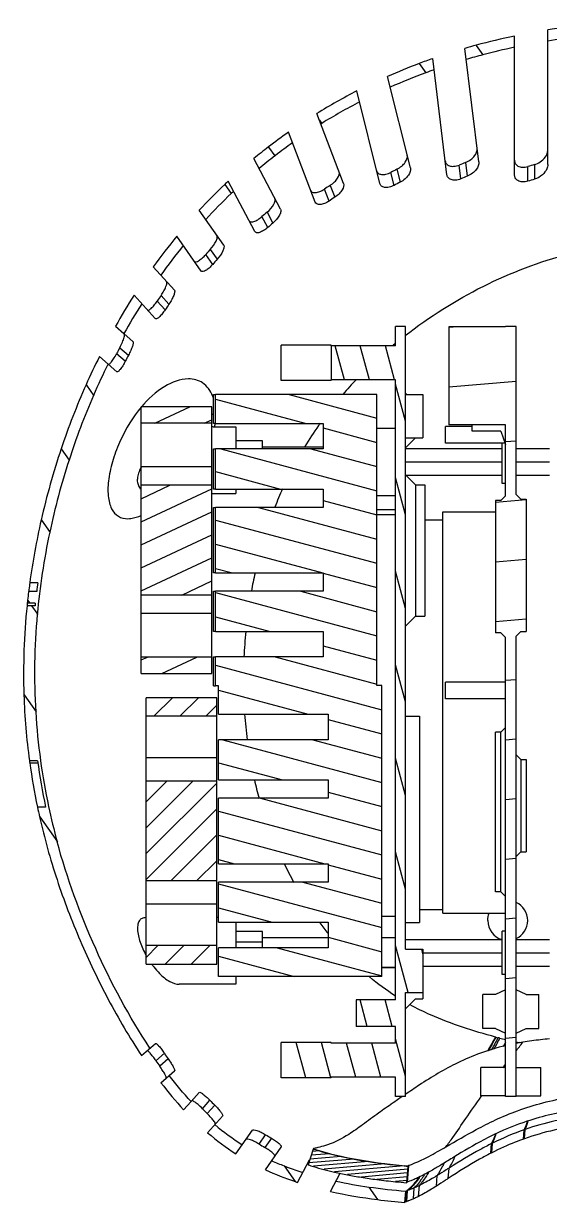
# Model space of a CAD drawing. Header units: millimetres. Extents: x 0 to 841, y 0 to 594.
# Drawn here: x 372 to 411.5, y 282.3 to 370.8 of the extents above; entities that cross this region are included whole.
import ezdxf

# ---------------------------------------------------------------- set-up
doc = ezdxf.new("R2010")
doc.units = ezdxf.units.MM
doc.header["$LTSCALE"] = 46.255
doc.layers.get('0').update_dxf_attribs({"linetype": 'CONTINUOUS'})
for name, color, linetype in [('7_ALL_FEATURES', 7, 'CONTINUOUS'), ('AXIS', 7, 'CONTINUOUS'), ('DCURVE', 7, 'CONTINUOUS')]:
    doc.layers.add(name, color=color, linetype=linetype)

msp = doc.modelspace()

# ---------------------------------------------------------------- linework, layer by layer
at = {"color": 7, "linetype": 'CONTINUOUS'}
for p, q in [((411.377, 360.168), (411.377, 370.27)), ((408.877, 359.419), (408.877, 369.813)), ((403.803, 359.411), (402.734, 368.118)), ((406.203, 360.379), (405.158, 368.89)), ((401.06, 359.916), (399.347, 366.786)), ((398.776, 358.741), (397.043, 365.692)), ((396.048, 358.761), (394.036, 364.002)), ((394.337, 363.218), (394.381, 363.245)), ((394.381, 363.245), (394.401, 363.257)), ((393.912, 357.348), (391.899, 362.594)), ((391.318, 356.829), (389.305, 360.615)), ((390.875, 360.815), (390.934, 360.86)), ((404.849, 359.097), (404.721, 360.136)), ((405.201, 360.329), (405.328, 359.293)), ((410.377, 360.169), (410.377, 359.07)), ((399.839, 358.611), (399.597, 359.582)), ((400.054, 359.816), (400.296, 358.847)), ((409.877, 358.918), (409.877, 360.02)), ((389.383, 355.144), (387.376, 358.918)), ((394.953, 357.428), (394.609, 358.324)), ((395.037, 358.605), (395.38, 357.711)), ((387.043, 354.116), (385.209, 356.736)), ((390.308, 356.599), (390.741, 355.784)), ((390.354, 355.448), (389.92, 356.265)), ((385.35, 352.176), (383.518, 354.793)), ((386.217, 352.681), (385.7, 353.42)), ((386.04, 353.805), (386.556, 353.069)), ((383.339, 350.742), (381.759, 352.498)), ((381.899, 348.605), (380.316, 350.364)), ((382.346, 350.351), (382.935, 349.697)), ((382.647, 349.269), (382.056, 349.926)), ((378.919, 348.032), (379.555, 347.48)), ((399.95, 346.565), (399.95, 348.015)), ((400.7, 348.015), (399.95, 348.015)), ((400.7, 301.28), (400.7, 348.015)), ((403.95, 347.99), (403.95, 340.64)), ((408.2, 347.99), (403.95, 347.99)), ((408.2, 347.99), (408.2, 348.015)), ((409, 348.015), (408.2, 348.015)), ((409, 335.415), (409, 348.015)), ((380.23, 346.893), (379.583, 347.456)), ((379.654, 345.406), (379, 345.975)), ((379.242, 346.427), (379.894, 345.86)), ((395.125, 346.565), (395.125, 344.015)), ((399.95, 346.565), (395.125, 346.565)), ((399.855, 346.684), (399.92, 346.737)), ((377.716, 345.766), (379.029, 344.624)), ((399.95, 344.015), (395.125, 344.015)), ((399.95, 297.48), (399.95, 344.015)), ((386.275, 340.748), (386.275, 342.905)), ((386.42, 340.748), (386.42, 342.905)), ((398.55, 342.905), (386.42, 342.905)), ((398.55, 321.08), (398.55, 342.905)), ((380.85, 340.752), (380.85, 341.98)), ((386.15, 341.98), (380.85, 341.98)), ((386.15, 340.752), (386.15, 341.98)), ((386.15, 340.752), (380.85, 340.752)), ((380.85, 323.23), (380.85, 340.73)), ((386.15, 323.23), (386.15, 340.73)), ((386.42, 340.748), (394.52, 340.748)), ((394.52, 340.748), (394.52, 338.833)), ((408.2, 340.64), (403.95, 340.64)), ((408.2, 335.315), (408.2, 340.64)), ((386.261, 340.48), (387.948, 340.48)), ((387.948, 340.48), (387.948, 338.833)), ((389.95, 339.443), (387.948, 339.443)), ((389.95, 338.833), (389.95, 339.443)), ((400.7, 338.855), (407.95, 338.855)), ((407.95, 336.23), (407.95, 339.265)), ((409, 338.855), (411.5, 338.855)), ((386.275, 335.818), (386.275, 338.833)), ((386.42, 335.818), (386.42, 338.833)), ((394.52, 338.833), (386.42, 338.833)), ((386.15, 337.48), (380.85, 337.48)), ((400.7, 337.855), (407.95, 337.855)), ((409, 337.855), (411.5, 337.855)), ((400.725, 336.855), (407.95, 336.855)), ((408.2, 336.23), (407.95, 336.23)), ((409, 336.855), (411.5, 336.855)), ((386.15, 336.097), (380.85, 336.097)), ((386.15, 335.48), (387.948, 335.48)), ((386.42, 335.818), (394.52, 335.818)), ((387.948, 335.818), (387.948, 335.48)), ((394.52, 335.818), (394.52, 334.443)), ((407.85, 334.965), (408.2, 335.315)), ((409.35, 335.065), (409, 335.415)), ((386.275, 329.518), (386.275, 334.443)), ((386.42, 329.518), (386.42, 334.443)), ((394.52, 334.443), (386.42, 334.443)), ((407.45, 334.965), (407.45, 325.015)), ((407.85, 334.965), (407.45, 334.965)), ((409.35, 335.065), (409.75, 335.065)), ((409.75, 335.065), (409.75, 325.115)), ((386.42, 329.518), (394.52, 329.518)), ((394.52, 329.518), (394.52, 328.143)), ((373.091, 328.791), (372.486, 328.791)), ((372.401, 328.136), (372.392, 328.068)), ((373.005, 328.136), (372.401, 328.136)), ((386.15, 327.863), (380.85, 327.863)), ((386.275, 325.128), (386.275, 328.143)), ((386.42, 325.128), (386.42, 328.143)), ((394.52, 328.143), (386.42, 328.143)), ((372.882, 327.059), (372.279, 327.059)), ((372.301, 327.269), (372.299, 327.248)), ((372.902, 327.248), (372.299, 327.248)), ((386.15, 326.48), (380.85, 326.48)), ((386.42, 325.128), (394.52, 325.128)), ((394.52, 325.128), (394.52, 323.213)), ((407.85, 325.015), (407.45, 325.015)), ((407.85, 325.015), (408.2, 324.665)), ((409.35, 325.115), (409, 324.765)), ((409, 290.23), (409, 324.765)), ((409.35, 325.115), (409.75, 325.115)), ((408.2, 290.23), (408.2, 324.665)), ((380.85, 321.98), (380.85, 323.208)), ((386.15, 323.208), (380.85, 323.208)), ((386.15, 321.98), (386.15, 323.208)), ((386.275, 321.055), (386.275, 323.213)), ((386.42, 321.055), (386.42, 323.213)), ((394.52, 323.213), (386.42, 323.213)), ((380.85, 321.98), (386.15, 321.98)), ((386.652, 321.055), (386.42, 321.055)), ((386.652, 318.923), (386.652, 321.055)), ((398.925, 321.08), (398.55, 321.08)), ((398.925, 299.23), (398.925, 321.08)), ((381.225, 300.155), (381.225, 320.155)), ((386.525, 320.155), (381.225, 320.155)), ((386.525, 300.155), (386.525, 320.155)), ((386.525, 318.761), (381.225, 318.761)), ((386.652, 318.923), (394.895, 318.923)), ((394.895, 318.923), (394.895, 317.008)), ((386.652, 313.993), (386.652, 317.008)), ((394.895, 317.008), (386.652, 317.008)), ((373.067, 315.427), (372.461, 315.427)), ((386.525, 315.655), (381.225, 315.655)), ((386.525, 313.906), (381.225, 313.906)), ((386.652, 313.993), (394.895, 313.993)), ((394.895, 313.993), (394.895, 312.618)), ((386.652, 307.693), (386.652, 312.618)), ((394.895, 312.618), (386.652, 312.618)), ((373.675, 311.952), (373.062, 311.952)), ((386.652, 307.693), (394.895, 307.693)), ((394.895, 307.693), (394.895, 306.318)), ((386.525, 306.404), (381.225, 306.404)), ((386.652, 303.303), (386.652, 306.318)), ((394.895, 306.318), (386.652, 306.318)), ((386.525, 304.655), (381.225, 304.655)), ((381.225, 303.65), (381.168, 303.65)), ((386.65, 303.65), (386.525, 303.65)), ((386.652, 303.303), (394.895, 303.303)), ((389.95, 302.613), (387.948, 302.613)), ((389.95, 301.388), (389.95, 302.613)), ((394.265, 303.263), (394.256, 303.275)), ((394.895, 303.303), (394.895, 301.388)), ((407.95, 299.38), (407.95, 302.63)), ((408.2, 302.63), (407.95, 302.63)), ((389.95, 301.819), (387.948, 301.819)), ((400.7, 302.005), (407.95, 302.005)), ((409, 302.005), (411.5, 302.005)), ((386.525, 301.549), (381.225, 301.549)), ((386.652, 299.23), (386.652, 301.388)), ((394.895, 301.388), (386.652, 301.388)), ((400.7, 301.28), (402, 301.28)), ((402, 301.28), (402, 298.03)), ((402, 301.005), (407.95, 301.005)), ((409, 301.005), (411.5, 301.005)), ((381.225, 300.155), (386.525, 300.155)), ((402, 300.005), (407.95, 300.005)), ((409, 300.005), (411.5, 300.005)), ((398.925, 299.23), (386.652, 299.23)), ((399.95, 299.9), (398.925, 299.9)), ((408.2, 299.38), (407.95, 299.38)), ((387.948, 298.65), (383.711, 298.65)), ((397, 297.48), (397, 295.48)), ((399.95, 297.48), (397, 297.48)), ((400.7, 290.23), (400.7, 298.03)), ((400.7, 298.03), (402, 298.03)), ((399.95, 295.48), (397, 295.48)), ((399.95, 294.23), (399.95, 295.48)), ((407.482, 294.681), (407.45, 294.689)), ((380.878, 293.304), (381.921, 294.211)), ((391.35, 291.63), (391.35, 294.28)), ((395.125, 294.28), (391.35, 294.28)), ((395.125, 294.23), (395.125, 294.28)), ((399.95, 294.23), (395.125, 294.23)), ((408.194, 294.281), (408.037, 293.983)), ((409.274, 294.26), (409.223, 294.272)), ((381.957, 292.917), (382.592, 293.469)), ((382.878, 293.056), (382.245, 292.505)), ((382.336, 291.259), (383.358, 292.148)), ((408.021, 292.391), (408.083, 292.472)), ((408.083, 292.472), (408.188, 292.607)), ((395.125, 291.63), (391.35, 291.63)), ((395.125, 291.63), (395.125, 291.68)), ((399.95, 291.68), (395.125, 291.68)), ((399.95, 290.23), (399.95, 291.68)), ((385.197, 290.527), (384.598, 289.861)), ((400.7, 290.23), (399.95, 290.23)), ((406.387, 290.227), (406.416, 290.267)), ((409, 290.23), (408.2, 290.23)), ((384.036, 289.237), (384.59, 289.853)), ((385.45, 289.313), (386.015, 289.941)), ((386.368, 289.585), (385.803, 288.958)), ((385.838, 287.503), (386.966, 288.755)), ((387.966, 285.929), (389.199, 287.691)), ((409.55, 287.029), (409.613, 287.734)), ((409.617, 287.053), (409.68, 287.758)), ((389.698, 286.66), (390.19, 287.362)), ((390.621, 287.106), (390.129, 286.403)), ((407.099, 285.97), (407.161, 286.696)), ((407.168, 286.005), (407.23, 286.73)), ((390.175, 284.725), (391.362, 286.42)), ((393.759, 286.287), (393.385, 285.094)), ((393.757, 286.3), (393.754, 286.296)), ((392.595, 283.779), (393.497, 285.476)), ((399.15, 285.179), (399.089, 285.186)), ((400.789, 283.754), (400.892, 285)), ((400.918, 285.042), (400.816, 283.797)), ((400.91, 285.035), (400.918, 285.04)), ((395.065, 283.1), (395.794, 284.471)), ((403.013, 283.501), (403.075, 284.299)), ((403.909, 284.081), (403.973, 284.861)), ((400.697, 282.303), (400.764, 283.125)), ((400.722, 283.101), (400.764, 283.125)), ((400.79, 282.347), (400.855, 283.169)), ((401.291, 282.547), (401.352, 283.368)), ((401.677, 282.734), (401.738, 283.551)), ((400.654, 282.279), (400.722, 283.101))]:
    msp.add_line(p, q, dxfattribs=at)
at = {"color": 2, "linetype": 'CONTINUOUS'}
for p, q in [((406.005, 369.117), (406.507, 368.399)), ((401.729, 367.746), (402.218, 367.048)), ((394.226, 363.507), (394.402, 363.256)), ((390.404, 361.488), (390.876, 360.814)), ((387.133, 358.682), (387.611, 357.999)), ((400.7, 347.924), (400.675, 348.015)), ((404.615, 347.99), (403.95, 347.932)), ((396.103, 344.015), (395.419, 346.565)), ((397.984, 344.015), (397.301, 346.565)), ((399.866, 344.015), (399.182, 346.565)), ((376.735, 343.623), (377.298, 342.82)), ((400.7, 340.902), (399.95, 343.701)), ((409, 343.897), (403.95, 343.455)), ((386.42, 342.571), (393.226, 340.748)), ((391.949, 342.905), (398.55, 341.136)), ((381.875, 340.752), (384.508, 341.98)), ((385.582, 340.752), (386.15, 341.017)), ((386.42, 340.756), (386.451, 340.748)), ((394.52, 340.401), (398.55, 339.321)), ((409, 339.419), (408.2, 339.35)), ((374.853, 338.834), (375.453, 337.978)), ((386.822, 338.833), (398.55, 335.69)), ((393.597, 338.833), (398.55, 337.506)), ((386.42, 337.125), (391.299, 335.818)), ((400.7, 333.881), (399.95, 336.68)), ((380.85, 335.088), (383.012, 336.097)), ((380.85, 333.36), (386.15, 335.831)), ((389.655, 334.443), (398.55, 332.059)), ((394.52, 334.955), (398.55, 333.875)), ((409.75, 335.008), (407.45, 334.807)), ((380.85, 331.631), (386.15, 334.102)), ((373.366, 333.48), (374.006, 332.566)), ((386.42, 333.494), (398.55, 330.244)), ((380.85, 329.902), (386.15, 332.374)), ((386.42, 331.678), (394.485, 329.518)), ((380.85, 328.174), (386.15, 330.645)), ((409.75, 330.531), (407.45, 330.33)), ((386.42, 329.863), (387.71, 329.518)), ((394.52, 329.508), (398.55, 328.428)), ((400.7, 326.859), (399.95, 329.658)), ((383.891, 327.863), (386.15, 328.917)), ((372.325, 327.489), (372.494, 327.248)), ((386.42, 328.048), (398.55, 324.798)), ((392.841, 328.143), (398.55, 326.613)), ((372.627, 327.059), (373.079, 326.413)), ((386.42, 326.232), (390.543, 325.128)), ((409.75, 326.054), (407.45, 325.853)), ((394.52, 324.062), (398.55, 322.982)), ((380.85, 322.988), (381.321, 323.208)), ((382.395, 321.98), (385.028, 323.208)), ((390.914, 323.213), (398.55, 321.167)), ((386.42, 322.601), (398.925, 319.251)), ((400.7, 319.838), (399.95, 322.637)), ((386.101, 321.98), (386.15, 322.002)), ((409, 321.511), (408.2, 321.441)), ((372.076, 320.368), (372.968, 319.094)), ((386.652, 320.724), (393.374, 318.923)), ((398.873, 321.08), (398.925, 321.066)), ((381.25, 320.155), (381.225, 320.13)), ((383.196, 320.155), (381.802, 318.761)), ((385.142, 320.155), (383.749, 318.761)), ((386.525, 319.591), (385.695, 318.761)), ((394.895, 318.515), (398.925, 317.435)), ((386.971, 317.008), (398.925, 313.804)), ((393.746, 317.008), (398.925, 315.62)), ((409, 317.034), (408.2, 316.964)), ((386.652, 315.278), (391.448, 313.993)), ((400.7, 312.816), (399.95, 315.615)), ((382.785, 313.906), (381.225, 312.345)), ((384.732, 313.906), (381.225, 310.399)), ((386.525, 313.753), (381.225, 308.453)), ((389.804, 312.618), (398.925, 310.174)), ((394.895, 313.069), (398.925, 311.989)), ((409, 312.557), (408.2, 312.487)), ((386.525, 311.807), (381.225, 306.507)), ((386.652, 311.647), (398.925, 308.358)), ((373.244, 311.223), (374.557, 309.348)), ((386.525, 309.86), (383.068, 306.404)), ((386.652, 309.831), (394.634, 307.693)), ((386.525, 307.914), (385.014, 306.404)), ((386.652, 308.016), (387.858, 307.693)), ((400.7, 305.795), (399.95, 308.594)), ((409, 308.08), (408.2, 308.01)), ((394.895, 307.623), (398.925, 306.543)), ((386.652, 306.2), (398.925, 302.912)), ((392.99, 306.318), (398.925, 304.727)), ((386.652, 304.385), (390.691, 303.303)), ((409, 303.603), (408.2, 303.533)), ((394.895, 302.176), (398.925, 301.096)), ((382.105, 301.549), (381.225, 300.668)), ((384.051, 301.549), (382.658, 300.155)), ((385.997, 301.549), (384.604, 300.155)), ((391.063, 301.388), (398.925, 299.281)), ((400.899, 298.03), (399.95, 301.572)), ((402, 300.943), (401.909, 301.28)), ((386.652, 300.754), (392.34, 299.23)), ((409, 299.126), (408.2, 299.056)), ((397.819, 295.48), (397.283, 297.48)), ((399.701, 295.48), (399.165, 297.48)), ((409, 294.649), (408.2, 294.579)), ((393.207, 291.63), (392.497, 294.28)), ((395.088, 291.63), (394.378, 294.28)), ((396.956, 291.68), (396.273, 294.23)), ((398.837, 291.68), (398.154, 294.23)), ((400.7, 291.752), (399.95, 294.551)), ((395.012, 285.936), (393.61, 285.813)), ((394.236, 286.147), (393.7, 286.1)), ((391.589, 285.024), (392.415, 283.843)), ((396.833, 285.536), (393.43, 285.238)), ((395.872, 285.731), (393.52, 285.526)), ((397.915, 285.351), (393.781, 284.989)), ((399.15, 285.18), (394.575, 284.779)), ((400.602, 285.027), (395.37, 284.569)), ((400.873, 284.771), (396.334, 284.374)), ((400.85, 284.49), (397.38, 284.186)), ((400.826, 284.208), (398.535, 284.008)), ((397.947, 283.42), (398.595, 282.495)), ((400.803, 283.927), (399.932, 283.851))]:
    msp.add_line(p, q, dxfattribs=at)
at = {"color": 7, "linetype": 'CONTINUOUS'}
msp.add_lwpolyline([(386.258, 340.48), (386.172, 340.489), (386.15, 340.496)], dxfattribs=at)
for centre, radius, start, end in [((420.025, 315.562), 55.387, 94.84999, 98.98269), ((420.043, 315.444), 54.682, 94.35908, 99.11868), ((418.745, 321.959), 48.858, 105.11861, 106.14697), ((419.148, 320.425), 50.445, 101.74778, 105.10574), ((419.161, 320.366), 49.679, 101.9469, 104.75898), ((418.079, 324.071), 46.643, 109.20796, 110.52374), ((418.768, 321.884), 48.111, 104.76616, 106.306), ((417.728, 324.993), 45.657, 110.51704, 113.74086), ((418.081, 324.067), 45.823, 109.43148, 110.2576), ((417.736, 324.979), 44.847, 110.24756, 113.92345), ((416.624, 327.346), 43.056, 117.0507, 121.64265), ((416.611, 327.37), 42.204, 117.30906, 121.75268), ((415.979, 328.334), 41.876, 125.10257, 127.64655), ((415.732, 328.658), 41.469, 127.64901, 129.58803), ((415.971, 328.345), 41.037, 125.39156, 127.59589), ((415.751, 328.633), 40.675, 127.70258, 129.82489), ((424.538, 311.532), 52.488, 111.61649, 112.18127), ((424.655, 311.26), 50.95, 106.27354, 106.86017), ((423.845, 312.839), 52.659, 116.85905, 117.41771), ((424.641, 311.327), 51.708, 111.93089, 112.50506), ((416.477, 327.834), 42.58, 133.56809, 137.25116), ((416.245, 328.073), 42.247, 133.1045, 133.56382), ((418.585, 322.233), 43.329, 122.92045, 123.59705), ((424.026, 312.478), 52.089, 117.10204, 117.66738), ((424.385, 312.048), 49.064, 106.58864, 107.19887), ((416.482, 327.829), 41.762, 133.73926, 137.49731), ((416.256, 328.061), 41.438, 133.41204, 133.73466), ((418.553, 322.208), 42.397, 123.1334, 123.82547), ((415.733, 326.699), 39.249, 130.37481, 131.12318), ((415.65, 326.721), 38.277, 130.59863, 131.3667), ((418.238, 326.37), 44.871, 140.69497, 144.38832), ((418.397, 326.249), 44.246, 141.00483, 144.61581), ((415.176, 327.73), 39.1, 138.17258, 138.92624), ((415.102, 327.757), 38.152, 138.43564, 139.20893), ((422.337, 323.595), 49.823, 147.50122, 150.62706), ((419.612, 324.674), 45.255, 145.43205, 146.08378), ((422.473, 323.514), 49.156, 147.77389, 150.82073), ((419.776, 324.539), 44.611, 145.67126, 146.33309), ((423.878, 322.276), 50.751, 151.5841, 152.16313), ((421.74, 320.119), 34.418, 129.48264, 129.71299), ((425.022, 322.151), 52.872, 153.47172, 156.02621), ((425.206, 322.064), 52.251, 153.71027, 156.5757), ((423.96, 322.219), 50.007, 151.78672, 152.37486), ((426.593, 321.463), 54.588, 156.03701, 161.44159), ((418.676, 323.337), 29.971, 136.29498, 139.19487), ((426.746, 321.405), 53.926, 156.58363, 162.09437), ((383.444, 341.701), 2.979, 17.94353, 21.83973), ((387.239, 339.78), 1.937, 122.99085, 124.69912), ((387.321, 339.653), 2.088, 120.56352, 122.98208), ((380.856, 341.499), 5.603, 349.38702, 352.11886), ((417.981, 323.906), 29.073, 144.57409, 145.01474), ((386.261, 335.915), 4.565, 90.00373, 91.37188), ((418.011, 323.886), 29.109, 145.01698, 148.70169), ((427.429, 321.175), 55.472, 161.43471, 167.17821), ((427.462, 321.167), 54.681, 162.08751, 167.96209), ((383.725, 335.874), 3.282, 151.26281, 151.75356), ((418.929, 323.438), 30.131, 155.69271, 158.5625), ((426.06, 321.461), 54.073, 167.15129, 172.20968), ((425.002, 321.649), 52.174, 167.91651, 174.75778), ((424.532, 321.803), 35.975, 167.60279, 169.833), ((424.219, 321.738), 51.611, 172.14607, 172.87921), ((423.396, 321.836), 51.383, 173.68401, 173.9306), ((423.677, 321.805), 51.666, 173.0371, 173.68365), ((421.836, 321.98), 49.817, 174.14859, 181.85554), ((398.398, 324.168), 26.272, 173.49439, 173.68348), ((386.576, 325.523), 14.373, 173.10192, 173.51954), ((423.286, 321.848), 50.673, 173.88273, 174.09806), ((421.587, 321.99), 48.743, 174.79017, 183.40859), ((426.876, 321.413), 38.352, 174.43485, 177.30701), ((420.533, 321.957), 48.514, 181.87885, 187.73621), ((420.424, 321.946), 47.579, 183.43999, 187.83942), ((421.389, 321.232), 32.858, 184.03558, 187.39535), ((419.889, 321.825), 47.856, 187.85881, 191.90537), ((421.037, 322.038), 48.424, 187.84722, 192.02181), ((421.029, 322.037), 48.19, 187.84758, 192.02057), ((418.477, 320.747), 29.904, 193.05834, 195.80434), ((421.471, 322.125), 49.467, 191.86809, 192.7382), ((421.65, 322.167), 48.825, 192.01846, 195.22788), ((417.833, 320.574), 29.24, 206.15531, 209.23307), ((408.373, 303.432), 1.499, 0.05151, 64.98029), ((416.293, 319.417), 27.316, 216.25506, 218.3342), ((408.37, 303.439), 1.499, 180.0692, 253.27681), ((408.378, 303.434), 1.493, 294.9286, 359.99399), ((761.507, 94.885), 406.544, 150.56278, 150.73253), ((765.013, 93.388), 410.301, 150.62015, 150.78536), ((786.25, 84.067), 433.224, 150.91791, 151.05655), ((421.455, 346.993), 54.145, 255.04398, 255.22176), ((801.515, 77.753), 449.508, 151.15581, 151.27713), ((414.668, 323.318), 29.525, 256.49881, 257.34494), ((413.166, 272.495), 22.111, 99.5297, 100.86176), ((426.856, 368.243), 76.043, 256.41915, 256.59256), ((413.578, 270.003), 24.637, 96.38177, 99.51489), ((414.099, 265.352), 29.318, 95.0864, 96.383), ((412.782, 314.113), 37.409, 214.51335, 215.28351), ((413.189, 314.393), 37.068, 214.36669, 215.14416), ((443.533, 227.666), 75.955, 123.39105, 124.32923), ((489.11, 160.841), 156.844, 124.41592, 124.57847), ((401.118, 304.554), 21.858, 224.20864, 225.52126), ((401.262, 304.688), 21.212, 224.04597, 225.3988), ((398.218, 302.018), 18.252, 229.60878, 237.60626), ((417.261, 266.254), 22.801, 109.59829, 116.09842), ((462.987, 269.208), 56.498, 160.21702, 160.85812), ((416.142, 269.246), 19.607, 109.24209, 109.44958), ((461.648, 269.815), 54.978, 160.29805, 160.95221), ((398.263, 302.08), 19.154, 229.55819, 237.48059), ((399.464, 302.521), 18.626, 238.37846, 239.92059), ((399.519, 302.577), 17.848, 238.48609, 240.09577), ((417.033, 266.77), 22.238, 116.15672, 116.3548), ((179.611, 380.075), 246.016, 337.70188, 337.87104), ((416.179, 268.689), 19.501, 109.66118, 109.86979), ((400.657, 308.298), 23.066, 252.59837, 253.83459), ((401.09, 309.804), 24.634, 253.84281, 255.71424), ((401.687, 312.152), 27.057, 255.71718, 257.58769), ((416.598, 267.309), 20.939, 116.76498, 116.9756), ((399.088, 304.035), 20.443, 245.63945, 248.47088), ((399.497, 305.053), 21.54, 248.4525, 249.09205), ((399.991, 306.375), 22.951, 249.11919, 252.23494), ((400.782, 308.755), 24.791, 252.63958, 253.58605), ((401.147, 310.007), 26.095, 253.59397, 255.39997), ((402.379, 315.304), 30.284, 257.59092, 259.4463), ((403.158, 319.49), 34.541, 259.44718, 261.26972), ((403.918, 324.452), 39.561, 261.2721, 262.98892), ((404.848, 332.099), 47.265, 263.07572, 264.84581), ((405.422, 338.184), 53.377, 264.81912, 265.13223), ((369.58, 303.705), 39.217, 331.2821, 332.6111), ((401.633, 311.873), 28.023, 255.3998, 257.08112), ((402.177, 314.257), 30.468, 257.08597, 258.93591), ((402.838, 317.647), 33.922, 258.93871, 260.73463), ((403.602, 322.344), 38.681, 260.73807, 262.47086), ((404.541, 329.496), 45.894, 262.47956, 264.23531), ((400.252, 307.157), 24.6, 251.41962, 251.86328), ((405.453, 338.356), 54.8, 264.21682, 265.11762), ((404.761, 332.146), 50.036, 262.921, 265.29189), ((401.225, 281.3), 1.134, 112.55607, 117.77292)]:
    msp.add_arc(centre, radius, start, end, dxfattribs=at)
for points, knots in [([(405.201, 360.329), (405.34, 360.384), (405.59, 360.527), (405.938, 360.854), (406.103, 361.194), (406.078, 361.392)], [0, 0, 0, 0, 0.310124, 0.585183, 1, 1, 1, 1]), ([(410.377, 360.169), (410.526, 360.212), (410.977, 360.421), (411.377, 360.887), (411.377, 361.236)], [0, 0, 0, 0, 0.307608, 1, 1, 1, 1]), ([(400.054, 359.816), (400.183, 359.882), (400.413, 360.037), (400.722, 360.361), (400.867, 360.69), (400.823, 360.867)], [0, 0, 0, 0, 0.318472, 0.598449, 1, 1, 1, 1]), ([(403.676, 360.439), (403.686, 360.361), (403.752, 360.197), (404.003, 360.041), (404.35, 360.019), (404.595, 360.084), (404.721, 360.136)], [0, 0, 0, 0, 0.187407, 0.398868, 0.672716, 1, 1, 1, 1]), ([(406.203, 360.379), (406.227, 360.177), (406.066, 359.832), (405.719, 359.495), (405.468, 359.349), (405.328, 359.293)], [0, 0, 0, 0, 0.417253, 0.691406, 1, 1, 1, 1]), ([(408.877, 360.501), (408.877, 360.416), (408.917, 360.234), (409.14, 360.02), (409.489, 359.94), (409.745, 359.98), (409.877, 360.02)], [0, 0, 0, 0, 0.197632, 0.411067, 0.67919, 1, 1, 1, 1]), ([(411.377, 360.168), (411.377, 360.063), (411.302, 359.77), (410.969, 359.351), (410.596, 359.135), (410.377, 359.07)], [0, 0, 0, 0, 0.201241, 0.562886, 1, 1, 1, 1]), ([(395.037, 358.605), (395.155, 358.681), (395.364, 358.85), (395.634, 359.168), (395.77, 359.485), (395.711, 359.639)], [0, 0, 0, 0, 0.327933, 0.614137, 1, 1, 1, 1]), ([(398.537, 359.702), (398.554, 359.634), (398.643, 359.492), (398.909, 359.401), (399.245, 359.431), (399.478, 359.52), (399.597, 359.582)], [0, 0, 0, 0, 0.174935, 0.384926, 0.665454, 1, 1, 1, 1]), ([(401.06, 359.916), (401.105, 359.736), (400.964, 359.402), (400.656, 359.072), (400.425, 358.914), (400.296, 358.847)], [0, 0, 0, 0, 0.404014, 0.683048, 1, 1, 1, 1]), ([(404.849, 359.097), (404.722, 359.045), (404.476, 358.978), (404.128, 359.003), (403.877, 359.165), (403.812, 359.332), (403.803, 359.411)], [0, 0, 0, 0, 0.326073, 0.598755, 0.810457, 1, 1, 1, 1]), ([(409.877, 358.918), (409.745, 358.877), (409.487, 358.837), (409.135, 358.924), (408.916, 359.147), (408.877, 359.332), (408.877, 359.419)], [0, 0, 0, 0, 0.319249, 0.586039, 0.800255, 1, 1, 1, 1]), ([(393.571, 358.236), (393.593, 358.179), (393.704, 358.068), (393.968, 358.049), (394.282, 358.134), (394.498, 358.251), (394.609, 358.324)], [0, 0, 0, 0, 0.158647, 0.366958, 0.655938, 1, 1, 1, 1]), ([(396.048, 358.761), (396.108, 358.604), (395.977, 358.283), (395.707, 357.959), (395.498, 357.788), (395.38, 357.711)], [0, 0, 0, 0, 0.388274, 0.673525, 1, 1, 1, 1]), ([(399.839, 358.611), (399.72, 358.548), (399.486, 358.458), (399.149, 358.43), (398.883, 358.527), (398.794, 358.671), (398.776, 358.741)], [0, 0, 0, 0, 0.333319, 0.612732, 0.822875, 1, 1, 1, 1]), ([(390.308, 356.599), (390.504, 356.766), (390.745, 357.033), (390.917, 357.408), (390.921, 357.577), (390.891, 357.632)], [0, 0, 0, 0, 0.623523, 0.846824, 1, 1, 1, 1]), ([(394.953, 357.428), (394.842, 357.354), (394.626, 357.237), (394.31, 357.153), (394.044, 357.177), (393.934, 357.29), (393.912, 357.348)], [0, 0, 0, 0, 0.342862, 0.630773, 0.839146, 1, 1, 1, 1]), ([(391.318, 356.829), (391.349, 356.772), (391.347, 356.602), (391.178, 356.223), (390.937, 355.952), (390.741, 355.784)], [0, 0, 0, 0, 0.154838, 0.378447, 1, 1, 1, 1]), ([(388.951, 355.957), (388.975, 355.911), (389.06, 355.86), (389.189, 355.863), (389.372, 355.904), (389.628, 356.034), (389.821, 356.179), (389.92, 356.265)], [0, 0, 0, 0, 0.13931, 0.231996, 0.347801, 0.645906, 1, 1, 1, 1]), ([(386.04, 353.805), (386.209, 353.994), (386.415, 354.278), (386.562, 354.639), (386.566, 354.799), (386.534, 354.843)], [0, 0, 0, 0, 0.639666, 0.862168, 1, 1, 1, 1]), ([(390.354, 355.448), (390.256, 355.361), (390.063, 355.216), (389.807, 355.086), (389.623, 355.046), (389.493, 355.045), (389.407, 355.098), (389.383, 355.144)], [0, 0, 0, 0, 0.353228, 0.650566, 0.76618, 0.858991, 1, 1, 1, 1]), ([(387.043, 354.116), (387.075, 354.071), (387.073, 353.91), (386.929, 353.546), (386.724, 353.259), (386.556, 353.069)], [0, 0, 0, 0, 0.139254, 0.362031, 1, 1, 1, 1]), ([(384.834, 352.914), (384.897, 352.823), (385.129, 352.917), (385.295, 353.034), (385.485, 353.188), (385.615, 353.322), (385.7, 353.42)], [0, 0, 0, 0, 0.315135, 0.461433, 0.62897, 1, 1, 1, 1]), ([(400.664, 347.33), (402.49, 348.745), (406.416, 351.238), (410.769, 352.894), (413.004, 353.474)], [0, 0, 0, 0, 0.500071, 1, 1, 1, 1]), ([(386.217, 352.681), (386.132, 352.583), (386.003, 352.448), (385.813, 352.294), (385.646, 352.177), (385.413, 352.086), (385.35, 352.176)], [0, 0, 0, 0, 0.370567, 0.537901, 0.684024, 1, 1, 1, 1]), ([(382.346, 350.351), (382.422, 350.461), (382.554, 350.673), (382.703, 350.978), (382.78, 351.203), (382.788, 351.355), (382.756, 351.39)], [0, 0, 0, 0, 0.351352, 0.655338, 0.877031, 1, 1, 1, 1]), ([(383.339, 350.742), (383.371, 350.707), (383.365, 350.554), (383.29, 350.327), (383.142, 350.02), (383.011, 349.808), (382.935, 349.697)], [0, 0, 0, 0, 0.124089, 0.345979, 0.649465, 1, 1, 1, 1]), ([(381.309, 349.261), (381.333, 349.234), (381.421, 349.245), (381.509, 349.302), (381.654, 349.418), (381.841, 349.626), (381.984, 349.818), (382.056, 349.926)], [0, 0, 0, 0, 0.104022, 0.194814, 0.315139, 0.629365, 1, 1, 1, 1]), ([(382.647, 349.269), (382.575, 349.162), (382.433, 348.969), (382.246, 348.76), (382.1, 348.645), (382.012, 348.587), (381.924, 348.578), (381.899, 348.605)], [0, 0, 0, 0, 0.370363, 0.684313, 0.804491, 0.895191, 1, 1, 1, 1]), ([(379.242, 346.427), (379.316, 346.565), (379.441, 346.82), (379.543, 347.086), (379.576, 347.208)], [0, 0, 0, 0, 0.5546, 1, 1, 1, 1]), ([(379.576, 347.208), (379.59, 347.261), (379.607, 347.338), (379.605, 347.436), (379.583, 347.455)], [0, 0, 0, 0, 0.655781, 1, 1, 1, 1]), ([(380.23, 346.893), (380.242, 346.882), (380.255, 346.839), (380.248, 346.718), (380.187, 346.502), (380.066, 346.198), (379.956, 345.977), (379.894, 345.86)], [0, 0, 0, 0, 0.042996, 0.112035, 0.332455, 0.641496, 1, 1, 1, 1]), ([(378.552, 345.292), (378.633, 345.38), (378.791, 345.604), (378.928, 345.839), (379, 345.975)], [0, 0, 0, 0, 0.439042, 1, 1, 1, 1]), ([(378.375, 345.193), (378.379, 345.19), (378.4, 345.178), (378.427, 345.189), (378.443, 345.198)], [0, 0, 0, 0, 0.203973, 1, 1, 1, 1]), ([(378.443, 345.198), (378.452, 345.203), (378.492, 345.23), (378.526, 345.264), (378.552, 345.292)], [0, 0, 0, 0, 0.196127, 1, 1, 1, 1]), ([(379.654, 345.406), (379.594, 345.292), (379.475, 345.084), (379.321, 344.853), (379.198, 344.712), (379.131, 344.644), (379.053, 344.603), (379.029, 344.624)], [0, 0, 0, 0, 0.375584, 0.694641, 0.816813, 0.907974, 1, 1, 1, 1]), ([(384.392, 344.084), (383.773, 344.079), (382.395, 343.546), (381.364, 342.575), (380.861, 341.977)], [0, 0, 0, 0, 0.442102, 1, 1, 1, 1]), ([(386.209, 342.809), (386.057, 343.189), (385.688, 343.718), (384.96, 344.044), (384.582, 344.086), (384.392, 344.084)], [0, 0, 0, 0, 0.522105, 0.758037, 1, 1, 1, 1]), ([(380.847, 341.96), (380.223, 341.215), (379.437, 339.923), (378.718, 338.067), (378.386, 336.659), (378.321, 335.548), (378.446, 334.793), (378.646, 334.238), (379.088, 333.707), (379.604, 333.592), (379.845, 333.593)], [0, 0, 0, 0, 0.299691, 0.459501, 0.612426, 0.744331, 0.799338, 0.847004, 0.925737, 1, 1, 1, 1]), ([(380.834, 337.428), (380.762, 337.293), (380.641, 337.025), (380.545, 336.616), (380.563, 336.237), (380.664, 336.02), (380.728, 335.933)], [0, 0, 0, 0, 0.290311, 0.558097, 0.793138, 1, 1, 1, 1]), ([(379.845, 333.593), (379.925, 333.594), (380.271, 333.619), (380.605, 333.733), (380.85, 333.84)], [0, 0, 0, 0, 0.230086, 1, 1, 1, 1]), ([(372.486, 328.791), (372.48, 328.751), (372.452, 328.531), (372.426, 328.311), (372.409, 328.13)], [0, 0, 0, 0, 0.180338, 1, 1, 1, 1]), ([(372.461, 315.427), (372.462, 315.419), (372.469, 315.371), (372.476, 315.322), (372.482, 315.281)], [0, 0, 0, 0, 0.156841, 1, 1, 1, 1]), ([(373.222, 311.218), (373.582, 309.628), (374.461, 306.48), (376.211, 301.903), (378.315, 297.479), (379.975, 294.663), (380.878, 293.304)], [0, 0, 0, 0, 0.24994, 0.499956, 0.750036, 1, 1, 1, 1]), ([(381.506, 293.85), (379.941, 296.218), (377.253, 301.25), (375.285, 306.602), (374.539, 309.343)], [0, 0, 0, 0, 0.499827, 1, 1, 1, 1]), ([(381.168, 303.65), (381.082, 303.65), (380.907, 303.621), (380.692, 303.436), (380.581, 303.132), (380.57, 302.9), (380.575, 302.771)], [0, 0, 0, 0, 0.214363, 0.42493, 0.677174, 1, 1, 1, 1]), ([(380.575, 302.771), (380.588, 302.448), (380.756, 301.768), (381.042, 301.139), (381.219, 300.819)], [0, 0, 0, 0, 0.469601, 1, 1, 1, 1]), ([(381.645, 300.147), (381.692, 300.083), (381.874, 299.84), (382.075, 299.61), (382.234, 299.452)], [0, 0, 0, 0, 0.260854, 1, 1, 1, 1]), ([(382.234, 299.452), (382.461, 299.227), (382.901, 298.862), (383.461, 298.65), (383.711, 298.65)], [0, 0, 0, 0, 0.561704, 1, 1, 1, 1]), ([(407.45, 294.689), (405.791, 295.133), (403.596, 295.833), (401.535, 296.84), (401.033, 297.115)], [0, 0, 0, 0, 0.749799, 1, 1, 1, 1]), ([(381.921, 294.211), (381.929, 294.218), (381.965, 294.212), (382.045, 294.152), (382.188, 294.007), (382.381, 293.767), (382.519, 293.574), (382.592, 293.469)], [0, 0, 0, 0, 0.030457, 0.089128, 0.302991, 0.622645, 1, 1, 1, 1]), ([(408.199, 294.04), (407.562, 293.888), (406.342, 293.527), (404.148, 292.587), (402.661, 291.696), (401.731, 291.084)], [0, 0, 0, 0, 0.274902, 0.532796, 1, 1, 1, 1]), ([(381.957, 292.917), (381.885, 293.023), (381.746, 293.215), (381.553, 293.454), (381.409, 293.6), (381.33, 293.66), (381.294, 293.666), (381.287, 293.659)], [0, 0, 0, 0, 0.377459, 0.697234, 0.911223, 0.969847, 1, 1, 1, 1]), ([(382.878, 293.056), (382.953, 292.95), (383.086, 292.751), (383.246, 292.483), (383.338, 292.293), (383.369, 292.194), (383.367, 292.155), (383.358, 292.148)], [0, 0, 0, 0, 0.371925, 0.688571, 0.905275, 0.967308, 1, 1, 1, 1]), ([(382.729, 291.6), (382.737, 291.608), (382.739, 291.646), (382.708, 291.745), (382.614, 291.934), (382.453, 292.201), (382.319, 292.4), (382.245, 292.505)], [0, 0, 0, 0, 0.032334, 0.094186, 0.310852, 0.627728, 1, 1, 1, 1]), ([(385.197, 290.527), (385.22, 290.552), (385.352, 290.513), (385.51, 290.399), (385.759, 290.198), (385.926, 290.033), (386.015, 289.941)], [0, 0, 0, 0, 0.096744, 0.310295, 0.626427, 1, 1, 1, 1]), ([(403.733, 286.453), (403.909, 286.687), (404.419, 287.383), (405.275, 288.66), (405.988, 289.682), (406.387, 290.227)], [0, 0, 0, 0, 0.190087, 0.560993, 1, 1, 1, 1]), ([(403.734, 286.453), (404.489, 286.889), (405.706, 287.603), (407.498, 288.518), (409.158, 289.213), (411.038, 289.797), (413.104, 290.229), (415.307, 290.507), (416.815, 290.599), (417.581, 290.635)], [0, 0, 0, 0, 0.178492, 0.288715, 0.411546, 0.546168, 0.690924, 0.843079, 1, 1, 1, 1]), ([(384.84, 289.84), (384.797, 289.867), (384.741, 289.905), (384.649, 289.918), (384.633, 289.9)], [0, 0, 0, 0, 0.672954, 1, 1, 1, 1]), ([(385.45, 289.313), (385.345, 289.421), (385.15, 289.607), (384.94, 289.777), (384.84, 289.84)], [0, 0, 0, 0, 0.560211, 1, 1, 1, 1]), ([(386.368, 289.585), (386.459, 289.495), (386.623, 289.325), (386.827, 289.074), (386.941, 288.911), (386.989, 288.78), (386.966, 288.755)], [0, 0, 0, 0, 0.370584, 0.685242, 0.90063, 1, 1, 1, 1]), ([(400.096, 289.978), (399.971, 289.891), (399.499, 289.566), (399.031, 289.237), (398.689, 288.992)], [0, 0, 0, 0, 0.265811, 1, 1, 1, 1]), ([(417.489, 289.6), (416.088, 289.533), (413.408, 289.325), (409.716, 288.455), (406.744, 287.134), (404.769, 285.951), (403.497, 285.171), (402.77, 284.738), (402.184, 284.411), (401.721, 284.177), (401.368, 284.019), (401.11, 283.918), (400.936, 283.853), (400.846, 283.817), (400.816, 283.797)], [0, 0, 0, 0, 0.235005, 0.449493, 0.632, 0.777441, 0.83505, 0.88202, 0.91912, 0.947603, 0.96881, 0.983938, 0.994039, 1, 1, 1, 1]), ([(386.335, 288.343), (386.27, 288.443), (386.098, 288.655), (385.911, 288.852), (385.803, 288.958)], [0, 0, 0, 0, 0.440945, 1, 1, 1, 1]), ([(398.689, 288.992), (398.278, 288.699), (397.535, 288.148), (396.306, 287.262), (395.398, 286.79), (394.837, 286.601)], [0, 0, 0, 0, 0.332898, 0.609667, 1, 1, 1, 1]), ([(418.577, 288.997), (417.122, 289.018), (414.11, 288.914), (411.144, 288.271), (409.68, 287.758)], [0, 0, 0, 0, 0.483829, 1, 1, 1, 1]), ([(386.406, 288.207), (386.403, 288.217), (386.384, 288.264), (386.357, 288.309), (386.335, 288.343)], [0, 0, 0, 0, 0.200302, 1, 1, 1, 1]), ([(386.405, 288.132), (386.408, 288.135), (386.42, 288.159), (386.412, 288.187), (386.406, 288.207)], [0, 0, 0, 0, 0.187824, 1, 1, 1, 1]), ([(389.199, 287.691), (389.223, 287.724), (389.364, 287.737), (389.572, 287.673), (389.87, 287.548), (390.079, 287.43), (390.19, 287.362)], [0, 0, 0, 0, 0.113827, 0.329185, 0.63748, 1, 1, 1, 1]), ([(418.574, 288.342), (417.102, 288.353), (414.067, 288.241), (411.082, 287.576), (409.617, 287.053)], [0, 0, 0, 0, 0.486264, 1, 1, 1, 1]), ([(389.698, 286.66), (389.588, 286.728), (389.38, 286.846), (389.083, 286.973), (388.876, 287.038), (388.735, 287.028), (388.712, 286.995)], [0, 0, 0, 0, 0.363319, 0.672235, 0.887583, 1, 1, 1, 1]), ([(390.621, 287.106), (390.732, 287.042), (390.933, 286.914), (391.155, 286.746), (391.286, 286.614), (391.353, 286.533), (391.383, 286.45), (391.362, 286.42)], [0, 0, 0, 0, 0.369504, 0.682034, 0.80258, 0.894726, 1, 1, 1, 1]), ([(407.161, 286.696), (406.878, 286.555), (405.791, 285.985), (404.742, 285.346), (403.973, 284.861)], [0, 0, 0, 0, 0.25852, 1, 1, 1, 1]), ([(407.437, 287.368), (407.413, 287.31), (407.322, 287.086), (407.23, 286.862), (407.161, 286.696)], [0, 0, 0, 0, 0.258084, 1, 1, 1, 1]), ([(409.55, 287.029), (409.344, 286.954), (408.536, 286.649), (407.745, 286.296), (407.168, 286.005)], [0, 0, 0, 0, 0.253214, 1, 1, 1, 1]), ([(390.871, 285.719), (390.891, 285.749), (390.86, 285.83), (390.794, 285.911), (390.662, 286.042), (390.441, 286.21), (390.24, 286.338), (390.129, 286.403)], [0, 0, 0, 0, 0.104256, 0.196428, 0.317128, 0.630063, 1, 1, 1, 1]), ([(393.786, 286.316), (393.782, 286.315), (393.772, 286.312), (393.761, 286.306), (393.757, 286.3)], [0, 0, 0, 0, 0.334786, 1, 1, 1, 1]), ([(393.757, 286.301), (394.912, 285.939), (397.282, 285.403), (399.688, 285.121), (400.894, 285.019)], [0, 0, 0, 0, 0.499981, 1, 1, 1, 1]), ([(393.957, 286.358), (393.938, 286.353), (393.881, 286.34), (393.823, 286.327), (393.786, 286.316)], [0, 0, 0, 0, 0.331897, 1, 1, 1, 1]), ([(394.837, 286.601), (394.739, 286.568), (394.448, 286.477), (394.153, 286.402), (393.957, 286.358)], [0, 0, 0, 0, 0.34079, 1, 1, 1, 1]), ([(400.918, 285.042), (400.941, 285.06), (401.014, 285.092), (401.155, 285.145), (401.363, 285.223), (401.807, 285.409), (402.613, 285.812), (403.308, 286.208), (403.733, 286.453)], [0, 0, 0, 0, 0.02808, 0.074592, 0.143616, 0.23928, 0.532409, 1, 1, 1, 1]), ([(407.099, 285.97), (406.815, 285.825), (405.724, 285.242), (404.676, 284.583), (403.909, 284.081)], [0, 0, 0, 0, 0.25853, 1, 1, 1, 1]), ([(403.595, 285.205), (403.547, 285.117), (403.377, 284.813), (403.204, 284.511), (403.075, 284.299)], [0, 0, 0, 0, 0.28663, 1, 1, 1, 1]), ([(401.654, 284.106), (401.537, 283.94), (401.337, 283.68), (401.065, 283.38), (400.874, 283.233), (400.789, 283.156), (400.764, 283.125)], [0, 0, 0, 0, 0.456631, 0.742337, 0.910636, 1, 1, 1, 1]), ([(401.748, 284.172), (401.641, 284.015), (401.452, 283.759), (401.188, 283.458), (400.998, 283.281), (400.892, 283.203), (400.855, 283.169)], [0, 0, 0, 0, 0.423118, 0.706539, 0.888862, 1, 1, 1, 1]), ([(402.092, 284.314), (402.016, 284.197), (401.791, 283.866), (401.539, 283.55), (401.352, 283.368)], [0, 0, 0, 0, 0.348037, 1, 1, 1, 1]), ([(402.427, 284.533), (402.359, 284.422), (402.146, 284.084), (401.915, 283.754), (401.738, 283.551)], [0, 0, 0, 0, 0.326023, 1, 1, 1, 1]), ([(403.075, 284.299), (402.95, 284.222), (402.513, 283.958), (402.064, 283.714), (401.738, 283.551)], [0, 0, 0, 0, 0.286613, 1, 1, 1, 1]), ([(403.909, 284.081), (403.831, 284.03), (403.533, 283.835), (403.235, 283.641), (403.013, 283.501)], [0, 0, 0, 0, 0.26194, 1, 1, 1, 1]), ([(403.973, 284.861), (403.895, 284.812), (403.597, 284.622), (403.298, 284.435), (403.075, 284.299)], [0, 0, 0, 0, 0.260956, 1, 1, 1, 1]), ([(400.855, 283.169), (400.845, 283.165), (400.815, 283.152), (400.785, 283.136), (400.764, 283.125)], [0, 0, 0, 0, 0.297583, 1, 1, 1, 1]), ([(401.352, 283.368), (401.254, 283.324), (401.089, 283.256), (400.921, 283.197), (400.855, 283.169)], [0, 0, 0, 0, 0.598991, 1, 1, 1, 1]), ([(401.738, 283.551), (401.703, 283.534), (401.575, 283.47), (401.447, 283.409), (401.352, 283.368)], [0, 0, 0, 0, 0.273446, 1, 1, 1, 1]), ([(403.013, 283.501), (402.888, 283.422), (402.452, 283.151), (402.003, 282.9), (401.677, 282.734)], [0, 0, 0, 0, 0.287524, 1, 1, 1, 1]), ([(400.916, 282.395), (400.904, 282.391), (400.862, 282.375), (400.82, 282.359), (400.79, 282.347)], [0, 0, 0, 0, 0.278457, 1, 1, 1, 1]), ([(401.291, 282.547), (401.254, 282.531), (401.13, 282.477), (401.004, 282.428), (400.916, 282.395)], [0, 0, 0, 0, 0.299113, 1, 1, 1, 1]), ([(401.677, 282.734), (401.642, 282.716), (401.515, 282.652), (401.386, 282.59), (401.291, 282.547)], [0, 0, 0, 0, 0.274363, 1, 1, 1, 1])]:
    msp.add_open_spline(points, degree=3, knots=knots, dxfattribs=at)
for points in [[(380.728, 335.933), (380.761, 335.889), (380.798, 335.849), (380.838, 335.812)], [(406.872, 303.437), (406.872, 303.627), (406.909, 303.821), (406.98, 303.997)], [(399.932, 297.766), (399.256, 298.198), (398.609, 298.68), (397.997, 299.199)], [(407.775, 294.609), (407.732, 294.621), (407.688, 294.63), (407.645, 294.64)], [(408.981, 293.628), (409.156, 293.852), (409.331, 294.077), (409.505, 294.302)], [(382.336, 291.259), (382.872, 290.56), (383.437, 289.882), (384.036, 289.237)], [(384.59, 289.853), (384.016, 290.475), (383.474, 291.129), (382.96, 291.801)], [(393.446, 285.356), (393.433, 285.346), (393.422, 285.334), (393.414, 285.319)], [(400.895, 285.019), (400.898, 285.025), (400.904, 285.03), (400.91, 285.035)], [(390.175, 284.725), (390.904, 284.388), (391.653, 284.095), (392.414, 283.839)], [(397.946, 283.411), (397.115, 283.53), (396.287, 283.676), (395.467, 283.856)], [(400.722, 283.101), (399.794, 283.178), (398.868, 283.278), (397.946, 283.411)], [(395.065, 283.1), (396.23, 282.836), (397.41, 282.64), (398.595, 282.491)]]:
    msp.add_open_spline(points, degree=3, dxfattribs=at)
at = {"layer": '7_ALL_FEATURES', "color": 7, "linetype": 'CONTINUOUS'}
for p, q in [((391.35, 343.965), (391.35, 346.615)), ((395.125, 346.615), (391.35, 346.615)), ((395.125, 346.565), (395.125, 346.615)), ((395.125, 343.965), (391.35, 343.965)), ((395.125, 343.965), (395.125, 344.015)), ((386.275, 342.905), (386.436, 342.905)), ((400.8, 342.915), (400.7, 343.015)), ((400.7, 342.915), (402, 342.915)), ((402, 342.915), (402, 339.665)), ((386.42, 340.748), (386.275, 340.748)), ((405.7, 340.165), (405.7, 340.64)), ((399.95, 340.365), (398.55, 340.365)), ((403.7, 339.265), (403.7, 340.515)), ((405.7, 340.515), (403.7, 340.515)), ((407.85, 340.165), (405.7, 340.165)), ((407.85, 340.165), (408.2, 339.165)), ((400.7, 338.915), (401.45, 339.665)), ((400.7, 339.665), (402, 339.665)), ((408.165, 339.265), (403.7, 339.265)), ((386.275, 338.833), (386.436, 338.833)), ((401.45, 336.13), (400.7, 336.88)), ((386.42, 335.818), (386.275, 335.818)), ((399.95, 335.315), (398.55, 335.315)), ((401.45, 336.13), (401.45, 326.28)), ((401.45, 336.13), (402.15, 336.13)), ((402.15, 336.13), (402.15, 326.28)), ((386.275, 334.443), (386.436, 334.443)), ((399.95, 334.265), (398.55, 334.265)), ((399.95, 333.88), (398.55, 333.88)), ((403.5, 303.99), (403.5, 334.115)), ((403.5, 334.115), (407.45, 334.115)), ((403.5, 333.48), (402.15, 333.48)), ((386.42, 329.518), (386.275, 329.518)), ((386.275, 328.143), (386.436, 328.143)), ((401.45, 326.28), (400.7, 325.53)), ((401.45, 326.28), (402.15, 326.28)), ((386.42, 325.128), (386.275, 325.128)), ((386.275, 323.213), (386.436, 323.213)), ((403.7, 320.065), (403.7, 321.315)), ((408.2, 321.315), (403.7, 321.315)), ((386.275, 321.055), (386.42, 321.055)), ((408.2, 320.065), (403.7, 320.065)), ((400.7, 318.78), (401.75, 318.78)), ((401.75, 318.78), (401.75, 303.28)), ((407.85, 317.58), (408.2, 317.93)), ((407.45, 305.58), (407.45, 317.58)), ((407.85, 317.58), (407.45, 317.58)), ((407.85, 305.58), (407.85, 317.58)), ((409.35, 315.53), (409, 315.88)), ((409.35, 315.53), (409.35, 308.58)), ((409.35, 315.53), (409.75, 315.53)), ((409.75, 315.53), (409.75, 308.58)), ((409.35, 308.58), (409, 308.23)), ((409.35, 308.58), (409.75, 308.58)), ((407.85, 305.58), (407.45, 305.58)), ((407.85, 305.58), (408.2, 305.23)), ((399.95, 303.73), (398.925, 303.73)), ((403.5, 304.23), (401.75, 304.23)), ((403.5, 303.99), (408.2, 303.99)), ((400.7, 303.28), (401.75, 303.28)), ((408.2, 298.23), (407.45, 297.88)), ((409.75, 297.88), (409, 298.23)), ((400.7, 296.798), (401.45, 297.548)), ((401.45, 297.548), (402, 297.548)), ((402, 298.03), (402, 297.548)), ((406.5, 295.33), (406.5, 297.88)), ((407.45, 297.88), (406.5, 297.88)), ((409.75, 297.88), (410.7, 297.88)), ((410.7, 295.33), (410.7, 297.88)), ((407.45, 295.33), (406.5, 295.33)), ((407.45, 295.33), (408.2, 294.98)), ((409, 294.98), (409.75, 295.33)), ((409.75, 295.33), (410.7, 295.33)), ((406.35, 290.28), (406.35, 292.395)), ((408.2, 292.395), (406.35, 292.395)), ((409, 292.395), (410.85, 292.395)), ((410.85, 290.28), (410.85, 292.395)), ((408.2, 290.28), (406.35, 290.28)), ((409, 290.28), (410.85, 290.28))]:
    msp.add_line(p, q, dxfattribs=at)
at = {"layer": 'AXIS', "color": 7, "linetype": 'CONTINUOUS'}
for p, q in [((389.95, 338.98), (394.52, 338.98)), ((372.482, 315.281), (373.088, 315.281)), ((387.948, 303.303), (387.948, 301.388)), ((389.95, 302.15), (394.895, 302.15)), ((398.925, 302.15), (399.95, 302.15)), ((387.948, 299.23), (387.948, 298.65)), ((398.925, 299.9), (399.95, 299.9))]:
    msp.add_line(p, q, dxfattribs=at)
at = {"layer": 'DCURVE', "color": 4, "linetype": 'CONTINUOUS'}
for p, q in [((387.948, 340.48), (387.948, 338.833)), ((387.948, 335.815), (387.948, 335.48)), ((387.948, 303.303), (387.948, 301.388)), ((387.948, 299.23), (387.948, 298.65))]:
    msp.add_line(p, q, dxfattribs=at)

doc.saveas('drawing.dxf')
